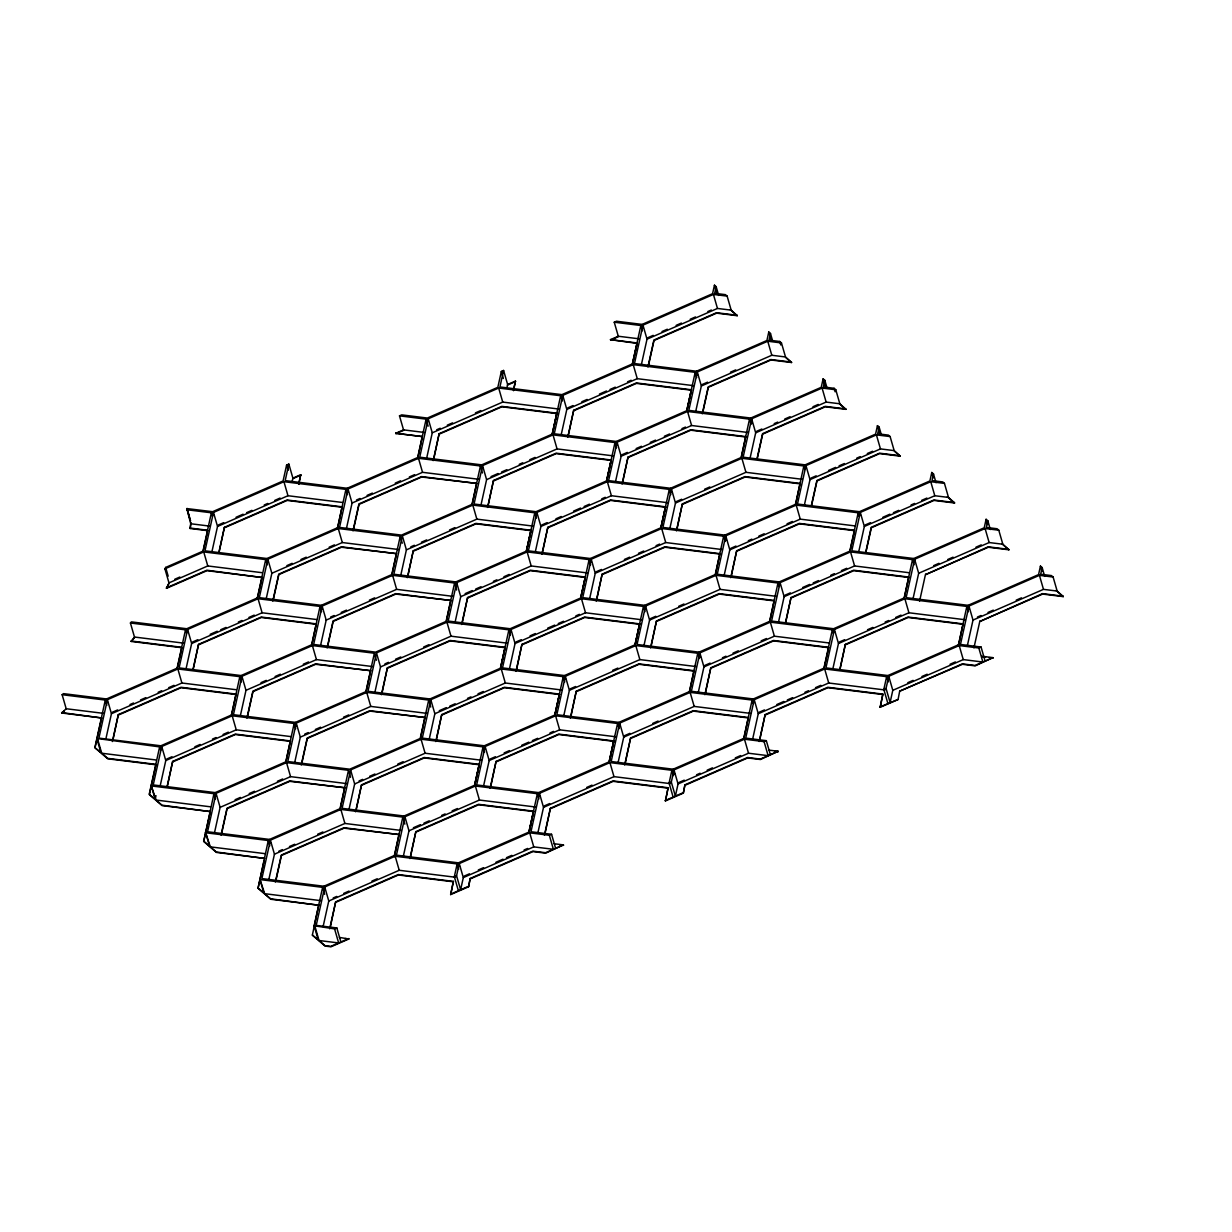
<?xml version="1.0" encoding="UTF-8"?>
<svg xmlns="http://www.w3.org/2000/svg" width="1232" height="1232" viewBox="0 0 1232 1232"><rect width="100%" height="100%" fill="white"/><g stroke="black" fill="none" stroke-linecap="round" stroke-linejoin="round"><path stroke-width="1.5" d="M203.357 550.442L207.715 530.684L190.159 528.497L190.714 523.754L186.848 508.57L212.628 511.696L283.083 480.957L286.594 465.08L288.842 464.094L292.893 478.124L292.076 481.804M190.159 528.497L191.037 522.537M94.91 747.377L105.29 700.069L62.139 694.709L66.189 708.739L61.723 713.005L101.64 717.963L95.033 747.824L107.769 758.804L155.971 764.779L149.365 794.655L162.1 805.62L210.302 811.595L161.977 805.174L156.033 800.045L151.136 785.292L155.186 799.322L149.241 794.193L159.621 746.885L96.804 738.476L100.855 752.506L95.033 747.824M241.349 681.912L239.824 676.661L177.855 668.976L107.4 699.699L98.899 738.107L160.868 745.791L231.339 715.068M105.783 739.339L111.434 713.728L107.4 699.699M112.374 741.541L118.334 714.575L180.965 687.271L236.051 694.093L231.416 716.115M112.897 740.186L118.334 714.575M176.946 668.837L185.493 629.829L130.423 623.007L134.473 637.036L131.193 641.456L181.843 647.724L177.485 667.498M202.818 551.797L211.365 512.789L186.663 509.725M295.68 728.728L294.155 723.477L232.186 715.792L161.731 746.515L153.23 784.923L215.215 792.607L285.67 761.884M321.552 611.688L320.027 606.421L258.058 598.737L187.603 629.475L179.102 667.883L241.087 675.552L311.542 644.829M347.424 494.633L345.915 489.381L283.93 481.697L213.475 512.42L204.989 550.827L266.959 558.512L337.414 527.789M155.186 799.322L155.987 795.656M160.114 786.155L165.781 760.544L161.731 746.515M185.986 669.099L191.653 643.504L187.603 629.475M211.858 552.059L217.525 526.449L213.475 512.42M167.105 786.555L172.665 761.407L235.297 734.087L290.382 740.925L285.747 762.931M192.977 669.515L198.537 644.351L261.169 617.047L316.254 623.869L311.619 645.876M218.849 552.46L224.409 527.311L287.041 499.992L342.126 506.814L337.491 528.836M167.229 787.002L172.665 761.407M193.101 669.962L198.537 644.351M218.973 552.906L224.409 527.311M203.573 841.025L209.517 846.138L205.467 832.108L210.364 846.877L216.308 851.99L264.634 858.411L216.432 852.436L203.696 841.471L213.952 793.701L151.983 786.016M231.277 715.653L239.824 676.661M257.165 598.613L265.696 559.605L203.727 551.921L164.919 568.845L168.969 582.875L166.505 588.311L206.961 570.678L262.046 577.5L257.288 599.06M204.112 839.608L209.887 813.459M216.062 793.331L207.561 831.739L269.546 839.423L340.001 808.7L348.487 770.293L286.517 762.608L216.062 793.331L220.112 807.36L214.445 832.971M241.934 676.291L233.433 714.699L295.418 722.383L365.873 691.645L374.374 653.237L312.389 645.568L241.934 676.291L245.984 690.32L240.317 715.915M267.806 559.236L259.321 597.643L321.29 605.328L391.745 574.605L400.246 536.197L338.261 528.513L267.806 559.236L271.856 573.265L266.189 598.875M288.842 464.094L285.193 480.603L347.162 488.272L417.633 457.549L426.118 419.142L399.491 415.846L403.542 429.876L424.455 432.463M221.036 835.173L226.996 808.223L289.628 780.903L344.714 787.741L289.751 781.365L227.119 808.669L221.56 833.833M246.908 718.117L252.868 691.167L315.5 663.863L370.586 670.685L315.623 664.31L252.991 691.629L247.432 716.778M272.78 601.077L278.74 574.127L341.372 546.808L396.458 553.645L341.51 547.254L278.863 574.574L273.304 599.722M298.683 483.883L300.716 474.72L292.893 478.124M298.822 484.33L300.716 474.72M257.904 887.841L263.848 892.954L259.798 878.924L264.695 893.693L270.64 898.806L318.965 905.243L270.763 899.268L258.027 888.287L268.283 840.517L206.314 832.847M285.608 762.485L294.155 723.477M311.496 645.429L320.027 606.421M337.368 528.389L345.915 489.381M258.027 888.287L264.218 860.29M270.393 840.162L261.892 878.57L323.877 886.239L394.332 855.516L402.818 817.109L340.848 809.424L270.393 840.162L274.443 854.192L268.776 879.787M296.265 723.107L287.78 761.515L349.749 769.199L420.204 738.476L428.705 700.069L366.72 692.384L296.265 723.107L300.315 737.136L294.648 762.747M322.137 606.067L313.652 644.459L375.621 652.144L446.076 621.421L454.577 583.013L392.608 575.329L322.137 606.067L326.187 620.096L320.52 645.691M348.009 489.012L339.524 527.419L401.493 535.104L471.964 504.381L480.449 465.973L418.48 458.289L348.009 489.012L352.059 503.041L346.408 528.651M275.367 881.989L281.327 855.039L343.959 827.735L399.045 834.557L344.082 828.181L281.45 855.485L275.891 880.649M301.239 764.949L307.199 737.999L369.831 710.679L424.917 717.501L369.954 711.126L307.322 738.445L301.763 763.594M327.111 647.893L333.071 620.943L395.703 593.624L450.789 600.461L395.842 594.086L333.21 621.39L327.635 646.554M352.983 530.853L358.943 503.888L421.575 476.584L476.661 483.406L421.714 477.03L359.082 504.35L353.522 529.498M339.339 937.398L348.841 939L330.946 946.807L325.094 946.084L312.358 935.103L318.179 939.785L314.129 925.756L322.615 887.348L260.645 879.663M312.358 935.103L318.842 904.781M340.078 809.747L344.714 787.741M365.95 692.707L370.586 670.685M391.822 575.652L396.458 553.645M417.694 458.597L422.33 436.59L395.718 433.294L422.33 436.59M458.674 869.191L457.149 863.925L395.179 856.255L324.724 886.978L316.224 925.386L336.829 927.942L340.879 941.972M350.596 769.923L342.111 808.331L404.081 816.015L474.536 785.292L483.036 746.885L421.051 739.2L350.596 769.923L354.647 783.952L348.979 809.563M376.468 652.883L367.983 691.291L429.953 698.96L500.408 668.237L508.908 629.829L446.939 622.16L376.468 652.883L380.519 666.912L374.851 692.507M402.34 535.828L393.855 574.235L455.825 581.92L526.295 551.197L534.78 512.789L472.811 505.105L402.34 535.828L406.391 549.857L400.739 575.467M428.212 418.788L419.727 457.195L481.697 464.864L552.167 434.141L560.652 395.734L498.683 388.049L428.212 418.788L432.263 432.817L426.611 458.412M323.107 926.603L328.775 901.008L324.724 886.978M329.699 928.805L335.658 901.855L398.29 874.551L453.376 881.373L450.681 894.586L468.576 886.794L470.193 878.447L532.825 851.143L545.56 852.713L563.455 844.906L545.684 853.16L532.963 851.589L470.316 878.893M355.571 811.765L361.53 784.815L424.162 757.495L479.248 764.333L474.613 786.339M381.443 694.709L387.402 667.759L450.034 640.455L505.12 647.277L500.485 669.284M407.315 577.669L413.274 550.719L475.906 523.4L531.007 530.237L526.357 552.244M433.202 460.614L439.146 433.664L501.794 406.36L556.879 413.182L552.244 435.189M330.222 927.465L335.658 901.855M356.094 810.41L361.53 784.815M381.966 693.37L387.402 667.759M407.854 576.314L413.274 550.719M433.726 459.274L439.146 433.664M506.814 388.157L507.63 384.492L503.58 370.462L501.347 371.433L497.836 387.325L427.365 418.048L401.74 414.876L399.491 415.846M394.409 856.563L399.045 834.557M420.281 739.523L424.917 717.501M446.153 622.468L450.789 600.461M472.025 505.428L476.661 483.406M404.928 816.754L396.442 855.147L458.412 862.831L528.867 832.108L537.368 793.701L475.383 786.016L404.928 816.754L408.978 830.784L403.311 856.379M430.8 699.699L422.314 738.107L484.284 745.791L554.754 715.068L563.24 676.661L501.27 668.976L430.8 699.699L434.85 713.728L429.198 739.339M456.672 582.644L448.186 621.051L510.156 628.736L580.626 598.013L589.112 559.605L527.142 551.921L456.672 582.644L460.722 596.673L455.07 622.283M482.544 465.604L474.058 504.011L536.028 511.696L606.498 480.957L614.984 442.55L553.014 434.881L482.544 465.604L486.594 479.633L480.942 505.228M503.58 370.462L499.93 386.956L561.9 394.64L632.37 363.917L640.856 325.51L614.244 322.214L618.295 336.244L639.208 338.831M409.902 858.581L415.862 831.631L478.493 804.311L533.579 811.149L529.344 831.354M435.774 741.541L441.734 714.575L504.365 687.271L559.451 694.093L555.216 714.314M461.646 624.485L467.606 597.535L530.237 570.216L585.339 577.053L581.088 597.258M487.533 507.43L493.493 480.48L556.125 453.176L611.211 459.998L606.96 480.218M513.436 390.236L515.453 381.073L507.63 384.492M410.425 857.241L415.862 831.631M436.313 740.186L441.734 714.575M462.185 623.146L467.606 597.535M488.057 506.09L493.493 480.48M513.559 390.698L515.453 381.073M458.381 890.721L454.331 876.691L457.149 863.925M450.681 894.586L453.376 881.373M474.489 785.893L479.248 764.333M500.361 668.837L505.12 647.277M526.233 551.797L531.007 530.237M552.105 434.742L556.879 413.182M459.259 863.57L463.309 877.6L460.614 889.75L456.564 875.721L459.259 863.57L529.714 832.847L549.333 835.265L551.566 834.295L555.617 848.324M485.131 746.515L476.645 784.923L538.615 792.607L609.085 761.884L617.571 723.477L555.601 715.792L485.131 746.515L489.181 760.544L483.529 786.155M511.003 629.475L502.517 667.883L564.487 675.552L634.957 644.829L643.443 606.421L581.473 598.737L511.003 629.475L515.053 643.504L509.401 669.099M536.875 512.42L528.389 550.827L590.359 558.512L660.829 527.789L669.315 489.381L607.345 481.697L536.875 512.42L540.925 526.449L535.273 552.059M562.762 395.38L554.261 433.772L616.246 441.456L686.701 410.733L695.187 372.326L633.217 364.641L562.762 395.38L566.812 409.409L561.145 435.004M468.576 886.794L470.193 878.447M490.105 788.357L496.065 761.407L558.697 734.087L613.782 740.925L609.547 761.13M515.992 671.301L521.937 644.351L584.584 617.047L639.67 623.869L635.419 644.09M541.864 554.261L547.824 527.296L610.456 499.992L665.542 506.814L661.291 527.034M567.736 437.206L573.696 410.256L636.328 382.936L691.414 389.774L687.179 409.979M490.644 787.002L496.065 761.407M516.516 669.962L521.937 644.351M542.388 552.906L547.824 527.296M568.26 435.866L573.696 410.256M528.821 832.709L533.579 811.149M554.693 715.653L559.451 694.093M580.565 598.613L585.339 577.053M606.437 481.558L611.211 459.998M632.309 364.518L637.083 342.958L610.456 339.647L637.206 343.405L632.848 363.163M673.427 775.559L671.902 770.293L609.932 762.608L539.462 793.331L530.977 831.739L551.566 834.295M699.299 658.504L697.774 653.237L635.804 645.568L565.334 676.291L556.849 714.699L618.818 722.383L689.289 691.645M725.171 541.464L723.646 536.197L661.676 528.513L591.221 559.236L582.721 597.643L644.69 605.328L715.161 574.605M751.043 424.409L749.518 419.142L687.548 411.473L617.093 442.196L608.593 480.603L670.578 488.272L741.033 457.549M648.463 365.627L654.023 340.479L716.654 313.159L737.244 315.715L731.177 310.141L727.126 296.111L713.42 294.417L642.965 325.14L634.48 363.548L696.45 371.232L766.905 340.509L768.783 332.009L770.477 333.472L772.51 340.494M537.86 832.971L543.512 807.36L539.462 793.331M563.732 715.915L569.384 690.32L565.334 676.291M589.604 598.875L595.256 573.265L591.221 559.236M615.476 481.82L621.144 456.225L617.093 442.196M641.348 364.78L647.016 339.17L642.965 325.14M544.436 835.173L550.396 808.223L613.028 780.903L668.114 787.741L665.434 800.954L683.329 793.146L684.946 784.815L747.578 757.495L760.298 759.081L778.193 751.274L760.437 759.528L747.701 757.942L685.069 785.261M570.324 718.117L576.268 691.167L638.915 663.863L694.001 670.685L689.751 690.906M596.196 601.077L602.155 574.127L664.787 546.808L719.873 553.645L715.638 573.85M622.068 484.022L628.027 457.072L690.659 429.768L745.745 436.59L741.51 456.81M647.94 366.982L653.899 340.032L716.531 312.712L737.121 315.269M544.975 833.833L550.396 808.223M570.847 716.778L576.268 691.167M596.719 599.722L602.155 574.127M622.591 482.682L628.027 457.072M718.687 295.434L716.146 286.656L714.452 285.193L712.573 293.693L642.118 324.416L616.477 321.229L614.244 322.214M609.024 762.485L613.782 740.925M634.896 645.429L639.67 623.869M660.768 528.374L665.542 506.814M686.64 411.334L691.414 389.774M753.122 703.564L752.105 700.069L690.136 692.384L619.665 723.107L611.18 761.515L673.149 769.199L743.62 738.476M778.994 586.524L777.977 583.013L716.008 575.329L645.553 606.067L637.052 644.459L699.021 652.144L769.492 621.421M804.866 469.469L803.849 465.973L741.88 458.289L671.425 489.012L662.924 527.419L724.909 535.104L795.364 504.381M702.794 412.458L708.354 387.295L771.001 359.99L791.575 362.531L785.508 356.972L781.458 342.943L767.752 341.233L697.297 371.956L688.811 410.364L750.781 418.048L821.236 387.325L823.115 378.84L824.809 380.303L826.841 387.31M716.146 286.656L714.683 293.324L725.432 294.648L727.126 296.111M618.064 762.747L623.715 737.136L619.665 723.107M643.936 645.691L649.587 620.096L645.553 606.067M669.808 528.651L675.475 503.041L671.425 489.012M695.68 411.596L701.347 385.986L697.297 371.956M624.655 764.949L630.599 737.983L693.246 710.679L748.332 717.501L744.082 737.722M650.527 647.893L656.487 620.943L719.118 593.624L774.204 600.461L769.969 620.666M676.399 530.853L682.359 503.888L744.99 476.584L800.076 483.406L795.841 503.626M702.271 413.798L708.231 386.848L770.862 359.528L791.452 362.085M625.178 763.594L630.599 737.983M651.05 646.554L656.487 620.943M676.922 529.498L682.359 503.888M665.434 800.954L668.114 787.741M673.134 797.089L669.084 783.059L671.902 770.293M689.227 692.245L697.774 653.237M715.099 575.205L723.646 536.197M740.971 458.15L749.518 419.142M673.996 769.923L678.047 783.952L675.367 796.118L671.317 782.089L673.996 769.923L744.467 739.2L764.086 741.633L766.319 740.663L770.37 754.692M833.325 633.34L832.308 629.829L770.339 622.16L699.884 652.883L691.383 691.291L753.368 698.96L823.823 668.237M859.197 516.3L858.196 512.789L796.211 505.105L725.756 535.828L717.255 574.235L779.24 581.92L849.695 551.197M757.126 459.274L762.685 434.111L825.332 406.806L845.907 409.347L839.839 403.788L835.789 389.759L822.083 388.049L751.628 418.788L743.142 457.195L805.112 464.864L875.567 434.141L877.446 425.656L879.14 427.119L881.173 434.126M770.477 333.472L769.014 340.14L779.764 341.48L781.458 342.943M698.267 692.507L703.934 666.912L699.884 652.883M724.139 575.467L729.806 549.857L725.756 535.828M750.011 458.412L755.678 432.817L751.628 418.788M683.329 793.146L684.946 784.815M704.858 694.709L710.818 667.759L773.45 640.455L828.535 647.277M730.73 577.669L736.69 550.719L799.322 523.4L854.407 530.222M757.002 458.812L762.562 433.664L825.194 406.36L845.783 408.901M705.382 693.37L710.818 667.759M731.254 576.314L736.69 550.719M743.558 739.061L752.105 700.069M769.43 622.021L777.977 583.013M795.318 504.966L803.849 465.973M888.164 681.912L886.64 676.661L824.67 668.976L754.215 699.699L745.714 738.107L766.319 740.663M914.036 564.872L912.527 559.605L850.542 551.921L780.087 582.644L771.586 621.051L833.571 628.736L904.026 598.013M811.457 506.09L817.016 480.927L879.663 453.622L900.238 456.179L894.17 450.604L890.12 436.575L876.414 434.881L805.959 465.604L797.474 504.011L859.443 511.696L929.898 480.957L931.777 472.472L933.486 473.935L936.012 482.698M824.809 380.303L823.346 386.956L834.095 388.296L835.789 389.759M752.598 739.339L758.265 713.728L754.215 699.699M778.47 622.283L784.137 596.673L780.087 582.644M804.342 505.228L810.009 479.633L805.959 465.604M759.189 741.525L765.149 714.575L827.781 687.271L882.867 694.093L880.172 707.307L898.066 699.514L899.683 691.167L962.315 663.863L975.051 665.434L992.946 657.642L975.174 665.881L962.454 664.31L899.683 691.167M785.462 622.684L791.021 597.535L853.653 570.216L908.739 577.053L904.103 599.06M811.334 505.644L816.893 480.48L879.525 453.176L900.115 455.717M759.713 740.186L765.149 714.575M785.585 623.13L791.021 597.535M823.761 668.837L832.308 629.829M849.649 551.797L858.196 512.789M824.3 667.498L828.659 647.724L773.573 640.902L710.941 668.206M850.172 550.442L854.531 530.684L799.445 523.846L736.813 551.166M968.367 611.688L966.858 606.421L904.873 598.737L834.418 629.475L825.933 667.883L887.902 675.552L958.357 644.829M865.788 552.906L871.363 527.758L933.995 500.438L954.569 502.995L948.501 497.42L944.451 483.391L930.761 481.697L860.29 512.42L851.805 550.827L913.774 558.512L984.229 527.789L986.108 519.288L987.818 520.751L990.343 529.529M879.14 427.119L877.677 433.772L888.426 435.112L890.12 436.575M832.801 669.099L838.468 643.504L834.418 629.475M858.673 552.059L864.34 526.449L860.29 512.42M839.793 669.5L845.352 644.351L907.984 617.047L963.07 623.869L958.434 645.876M865.665 552.46L871.224 527.296L933.856 499.992L954.446 502.548M839.916 669.962L845.352 644.351M880.172 707.307L882.867 694.093M887.872 703.457L883.821 689.427L886.64 676.661M903.98 598.613L912.527 559.605M888.749 676.291L892.8 690.32L890.105 702.471L886.054 688.442L888.749 676.291L959.204 645.568L978.824 648.001L981.057 647.016L985.107 661.045M1008.777 549.364L988.187 546.808L925.694 574.574L988.326 547.254L1008.916 549.811L1002.833 544.236L998.782 530.207L985.092 528.513L914.621 559.236L906.136 597.643L968.106 605.328L1038.561 574.605L1040.439 566.104L1042.149 567.567L1044.674 576.345M933.486 473.935L932.008 480.603L942.757 481.928L944.451 483.391M913.004 598.875L918.672 573.265L914.621 559.236M919.596 601.077L925.555 574.127M958.311 645.429L966.858 606.421M1063.108 596.18L1042.518 593.624L980.025 621.39L1042.657 594.086L1063.247 596.627L1057.164 591.067L1053.114 577.038L1039.423 575.329L968.953 606.052L960.467 644.459L981.057 647.016M987.818 520.751L986.339 527.419L997.088 528.744L998.782 530.207M967.351 645.691L973.003 620.081L968.953 606.052M973.927 647.893L979.887 620.943M1042.149 567.567L1040.67 574.235L1051.42 575.575L1053.114 577.038M164.919 568.845L165.658 567.428L202.88 551.197M166.505 588.311L169.046 583.429M130.423 623.007L131.393 621.883L186.756 628.736L257.211 598.013M131.193 641.456L134.534 637.575M62.139 694.709L63.448 693.631L106.537 698.96L177.008 668.237M61.723 713.005L64.341 710.833M395.718 433.294L403.542 429.876M610.456 339.647L618.295 336.244M292.708 478.709L300.839 475.167M395.842 433.741L403.988 430.199M507.461 385.077L515.592 381.535M610.595 340.109L618.726 336.552M218.434 524.955L223.716 522.645M236.051 517.271L243.104 514.191M246.616 512.666L251.898 510.356M264.233 504.981L267.76 503.441M274.813 500.377L280.095 498.067M436.698 429.768L440.224 428.243M447.278 425.163L452.56 422.869M475.46 412.874L480.742 410.579M647.924 337.676L653.206 335.366M662.015 331.531L667.297 329.221M676.106 325.387L681.388 323.077M690.197 319.242L695.495 316.932M707.815 311.557L711.341 310.017M217.525 526.449L287.98 495.726L342.45 502.471M432.263 432.817L502.733 402.079L559.066 409.07M647.016 339.17L717.471 308.447L731.177 310.141M224.532 527.758L287.179 500.438L342.265 507.276M439.285 434.111L501.917 406.806L557.003 413.629M174.775 579.24L179.857 577.023M356.495 500.007L360.021 498.467M367.059 495.403L372.357 493.093M395.256 483.113L400.539 480.803M409.347 476.953L414.63 474.659M567.721 407.9L573.003 405.59M581.812 401.755L587.094 399.445M599.43 394.071L606.467 391.006M609.994 389.466L615.276 387.156M627.612 381.781L631.138 380.257M168.969 582.875L207.777 565.95L262.247 572.711M352.059 503.041L422.53 472.318L478.863 479.294M566.812 409.409L637.267 378.671L693.601 385.662M166.366 587.864L206.837 570.216L262.046 577.5M573.819 410.703L636.451 383.398L691.537 390.221M286.856 565.627L292.138 563.317M300.947 559.482L306.244 557.172M329.144 547.193L334.426 544.883M491.029 476.599L498.082 473.519M501.609 471.979L506.891 469.685M519.226 464.31L522.738 462.77M529.791 459.69L535.073 457.395M702.255 384.492L707.538 382.182M730.437 372.203L735.72 369.893M271.856 573.265L342.311 542.542L398.66 549.534M486.594 479.633L557.064 448.91L613.397 455.886M701.347 385.986L771.802 355.263L785.508 356.972M493.616 480.942L556.248 453.622L611.334 460.445M192.562 641.995L197.844 639.701M210.179 634.311L217.217 631.246M220.744 629.706L226.026 627.411M238.361 622.021L241.888 620.497M248.926 617.417L254.223 615.122M410.826 546.823L414.352 545.283M421.406 542.219L426.688 539.909M449.588 529.929L454.87 527.619M622.052 454.716L627.334 452.421M636.143 448.571L641.425 446.277M650.234 442.427L655.516 440.132M664.325 436.282L669.607 433.987M681.943 428.597L685.469 427.073M191.653 643.504L262.108 612.781L316.578 619.527M406.391 549.857L476.861 519.134L533.194 526.11M621.144 456.225L691.599 425.502L747.947 432.478M198.66 644.798L261.292 617.494L316.378 624.316M413.413 551.166L476.045 523.846L531.131 530.684M628.151 457.519L690.782 430.214L745.868 437.037M112.358 712.235L117.641 709.925M129.976 704.55L133.487 703.01M140.54 699.945L145.823 697.635M158.158 692.261L161.685 690.721M168.722 687.641L174.005 685.346M330.623 617.047L334.149 615.523M341.187 612.443L346.469 610.133M369.384 600.153L374.667 597.843M541.849 524.955L547.131 522.645M555.94 518.811L561.222 516.501M573.558 511.126L580.595 508.046M584.122 506.521L589.404 504.211M601.74 498.837L605.266 497.297M756.587 431.308L761.869 429.013M774.204 423.623L777.731 422.099M784.769 419.019L790.066 416.724M812.966 406.729L818.248 404.419M111.434 713.728L181.905 683.005L236.359 689.751M326.187 620.096L396.642 589.358L452.991 596.35M540.925 526.449L611.395 495.726L667.729 502.702M755.678 432.817L826.133 402.079L839.839 403.788M118.457 715.037L181.089 687.718L236.174 694.555M547.947 527.758L610.579 500.438L665.665 507.276M260.984 682.667L266.266 680.372M275.075 676.522L280.357 674.227M303.257 664.233L308.554 661.938M465.157 593.639L472.21 590.575M475.737 589.035L481.019 586.725M493.339 581.35L496.866 579.81M503.919 576.745L509.201 574.435M676.383 501.547L681.666 499.237M704.565 489.258L709.848 486.948M245.984 690.32L316.439 659.597L372.788 666.574M460.722 596.673L531.192 565.95L587.525 572.942M675.475 503.041L745.93 472.318L802.278 479.294M467.744 597.982L530.376 570.678L585.462 577.5M682.482 504.35L745.114 477.03L800.199 483.868M166.69 759.051L171.972 756.741M194.872 746.761L200.154 744.451M212.489 739.077L216.016 737.537M223.054 734.472L228.336 732.162M384.954 663.879L388.48 662.339M395.518 659.259L400.816 656.964M423.716 646.969L428.998 644.675M596.18 571.771L601.462 569.461M624.362 559.482L629.644 557.172M638.453 553.337L643.735 551.027M656.071 545.653L659.597 544.113M810.918 478.124L816.2 475.829M828.535 470.455L835.589 467.375M839.1 465.835L844.397 463.54M856.717 458.165L860.244 456.625M867.297 453.545L872.579 451.251M165.781 760.544L236.236 729.821L290.69 736.567M380.519 666.912L450.989 636.189L507.322 643.166M595.256 573.265L665.727 542.542L722.06 549.534M810.009 479.633L880.464 448.91L894.17 450.604M172.788 761.853L235.42 734.534L290.506 741.371M387.541 668.206L450.173 640.902L505.259 647.724M602.279 574.574L664.91 547.254L719.996 554.092M304.751 734.103L308.277 732.563M315.315 729.498L320.597 727.188M343.497 717.209L348.795 714.899M515.977 641.995L521.259 639.701M530.068 635.851L535.35 633.556M547.67 628.166L554.723 625.101M558.25 623.561L563.532 621.267M575.868 615.877L579.379 614.352M730.715 548.363L735.997 546.053M748.332 540.679L751.859 539.139M758.897 536.074L764.179 533.764M787.079 523.785L792.376 521.475M300.315 737.136L370.77 706.413L427.119 713.39M515.053 643.504L585.523 612.766L641.857 619.758M729.806 549.857L800.261 519.134L854.731 525.879M522.075 644.798L584.707 617.494L639.793 624.316M235.112 799.722L240.394 797.412M249.203 793.577L254.485 791.267M277.385 781.288L282.667 778.978M439.285 710.695L446.338 707.615M449.849 706.09L455.147 703.78M467.467 698.405L470.994 696.865M478.047 693.785L483.329 691.491M650.511 618.587L655.794 616.277M678.693 606.298L683.976 603.988M865.249 524.955L870.531 522.645M882.867 517.271L889.92 514.191M893.431 512.666L898.729 510.356M911.049 504.981L914.575 503.441M921.628 500.377L926.911 498.067M220.112 807.36L290.567 776.637L346.9 783.629M434.85 713.728L505.32 683.005L561.653 689.982M649.587 620.096L720.058 589.358L776.391 596.35M864.34 526.449L934.795 495.726L948.501 497.42M441.872 715.037L504.504 687.718L559.59 694.555M656.61 621.39L719.242 594.086L774.327 600.908M359.082 780.919L362.608 779.379M369.646 776.314L374.928 774.004M397.828 764.025L403.126 761.715M570.308 688.811L575.59 686.517M612.581 670.377L617.863 668.083M785.046 595.179L790.328 592.869M802.663 587.495L809.701 584.43M813.228 582.89L818.51 580.58M830.845 575.205L834.372 573.665M841.41 570.601L846.707 568.291M354.647 783.952L425.102 753.229L481.45 760.221M569.384 690.32L639.855 659.597L696.188 666.574M784.137 596.673L854.592 565.95L909.062 572.711M361.654 785.261L424.301 757.942L479.387 764.779M576.407 691.629L639.038 664.31L694.124 671.132M791.144 597.982L853.776 570.678L908.877 577.5M278.879 851.158L282.39 849.618M289.443 846.538L294.725 844.243M317.625 834.249L322.907 831.954M490.09 759.051L495.387 756.741M504.181 752.906L509.478 750.596M521.798 745.221L528.851 742.141M532.378 740.617L537.66 738.307M549.996 732.932L553.507 731.392M704.843 665.403L710.125 663.109M722.46 657.734L725.971 656.194M733.025 653.114L738.307 650.819M761.207 640.825L766.489 638.53M933.671 565.627L938.969 563.317M947.762 559.482L953.06 557.172M975.96 547.193L981.242 544.883M274.443 854.192L344.898 823.453L401.247 830.445M489.181 760.544L559.651 729.821L615.985 736.798M703.934 666.912L774.389 636.189L828.859 642.935M918.672 573.265L989.142 542.542L1002.833 544.236M496.203 761.853L558.835 734.534L613.921 741.371M413.413 827.735L420.451 824.67M423.977 823.13L429.26 820.82M441.595 815.445L445.122 813.921M452.159 810.841L457.457 808.531M624.639 735.643L629.922 733.333M652.821 723.353L658.104 721.043M839.377 641.995L844.659 639.701M867.559 629.706L872.841 627.411M885.177 622.021L888.703 620.497M895.741 617.417L901.039 615.107M408.978 830.784L479.433 800.045L535.781 807.037M623.715 737.136L694.186 706.413L750.519 713.39M838.468 643.504L908.923 612.766L965.272 619.758M415.985 832.077L478.632 804.773L533.718 811.595M630.738 738.445L693.37 711.126L748.455 717.963M845.475 644.798L908.123 617.494L963.208 624.316M333.21 897.974L336.721 896.434M343.774 893.354L349.056 891.059M371.956 881.065L377.238 878.77M544.421 805.867L549.718 803.557M586.709 787.433L591.991 785.123M759.174 712.235L764.456 709.925M776.791 704.55L783.829 701.47M787.356 699.945L792.638 697.635M804.973 692.261L808.5 690.721M815.538 687.641L820.82 685.346M977.438 617.047L980.965 615.523M988.002 612.443L993.3 610.133M1016.2 600.153L1021.482 597.843M328.775 901.008L399.23 870.285L455.578 877.261M543.512 807.36L613.983 776.637L670.316 783.629M758.265 713.728L828.72 683.005L885.053 689.982M973.003 620.081L1043.473 589.358L1057.164 591.067M335.782 902.317L398.413 874.997L453.499 881.819M550.535 808.669L613.166 781.365L668.252 788.187M765.272 715.037L827.904 687.718L882.99 694.54M314.129 925.756L334.596 928.913L336.829 927.942M454.331 876.691L456.564 875.721M669.084 783.059L671.317 782.089M883.821 689.427L886.054 688.442M464.218 876.091L469.5 873.796M478.309 869.946L483.591 867.651M495.926 862.277L502.979 859.197M506.491 857.657L511.788 855.362M524.108 849.972L527.635 848.448M678.971 782.459L684.253 780.149M696.588 774.774L700.099 773.234M707.153 770.169L712.435 767.859M735.335 757.88L740.617 755.57M907.799 682.667L913.081 680.372M921.89 676.522L927.172 674.227M950.088 664.233L955.37 661.938M463.309 877.6L533.764 846.877L553.384 849.295L549.333 835.265M678.047 783.952L748.517 753.229L768.137 755.663L764.086 741.633M892.8 690.32L963.255 659.597L982.874 662.031L978.824 648.001M314.976 926.479L319.026 940.509L324.971 945.637L330.807 946.361L348.702 938.553M450.558 894.139L468.453 886.332M665.295 800.507L683.19 792.7M880.048 706.86L898.066 699.514M190.714 523.754L209.717 526.11M190.036 528.051L207.592 530.237M981.704 656.24L992.946 657.642M981.842 656.687L985.585 657.149M989.327 657.626L993.069 658.088M134.473 637.036L183.845 643.166M131.069 640.994L181.72 647.277M768.83 750.119L778.193 751.274M774.574 751.258L778.331 751.72M66.189 708.739L103.704 713.39M61.6 712.558L101.64 717.963M97.651 739.2L101.702 753.229L156.156 759.99M101.702 753.229L107.646 758.358L155.848 764.333M554.092 843.751L563.455 844.906M559.836 844.906L563.578 845.368M156.033 800.045L210.487 806.806M210.364 846.877L264.818 853.622M264.695 893.693L321.028 900.669M345.099 938.538L348.841 939M319.026 940.509L338.646 942.942L334.596 928.913M785.8 357.557L791.575 362.531M840.132 404.373L845.907 409.347M894.463 451.189L900.238 456.179M947.346 496.773L954.569 502.995M1001.678 543.589L1008.916 549.811M1056.024 590.405L1063.247 596.627M730.253 309.663L737.244 315.715M1040.439 566.104L1041.964 571.371M1039.423 575.329L1043.473 589.358M986.108 519.288L987.633 524.555M985.092 528.513L989.142 542.542M931.777 472.472L933.302 477.739M968.106 605.328L969.122 608.839M930.761 481.697L934.795 495.726M959.204 645.568L963.255 659.597M877.446 425.656L879.479 432.663M913.774 558.512L914.791 562.023M876.414 434.881L880.464 448.91M904.873 598.737L908.923 612.766M834.095 388.296L835.111 391.791M823.115 378.84L825.147 385.847M859.443 511.696L860.46 515.192M822.083 388.049L826.133 402.079M887.902 675.552L888.919 679.063M850.542 551.921L854.592 565.95M779.764 341.48L780.78 344.975M768.783 332.009L770.816 339.031M805.112 464.864L806.128 468.376M767.752 341.233L771.802 355.263M833.571 628.736L834.572 632.247M796.211 505.105L800.261 519.134M714.452 285.193L716.485 292.215M824.67 668.976L828.72 683.005M750.781 418.048L752.29 423.315M713.42 294.417L717.471 308.447M779.24 581.92L780.241 585.431M741.88 458.289L745.93 472.318M770.339 622.16L774.389 636.189M696.45 371.232L697.451 374.744M695.187 372.326L696.711 377.593M724.909 535.104L726.418 540.355M687.548 411.473L691.599 425.502M753.368 698.96L754.369 702.471M716.008 575.329L720.058 589.358M642.118 324.416L643.119 327.912M640.856 325.51L642.38 330.777M744.467 739.2L748.517 753.229M670.578 488.272L671.579 491.784M633.217 364.641L637.267 378.671M669.315 489.381L670.839 494.633M699.021 652.144L700.546 657.411M661.676 528.513L665.727 542.542M690.136 692.384L694.186 706.413M616.246 441.456L617.247 444.968M614.984 442.55L616.508 447.817M644.69 605.328L645.707 608.839M607.345 481.697L611.395 495.726M643.443 606.421L644.967 611.688M673.149 769.199L674.674 774.451M635.804 645.568L639.855 659.597M561.9 394.64L562.916 398.152M560.652 395.734L562.177 401.001M590.359 558.512L591.375 562.023M553.014 434.881L557.064 448.91M589.112 559.605L590.636 564.872M618.818 722.383L619.835 725.879M617.571 723.477L619.08 728.728M581.473 598.737L585.523 612.766M501.347 371.433L503.364 378.455M609.932 762.608L613.983 776.637M536.028 511.696L537.044 515.192M498.683 388.049L502.733 402.079M534.78 512.789L536.305 518.041M564.487 675.552L565.503 679.063M563.24 676.661L564.749 681.912M527.142 551.921L531.192 565.95M555.601 715.792L559.651 729.821M481.697 464.864L482.713 468.376M480.449 465.973L482.467 472.98M510.156 628.736L511.172 632.247M472.811 505.105L476.861 519.134M508.908 629.829L510.418 635.096M538.615 792.607L539.631 796.118M537.368 793.701L538.877 798.967M501.27 668.976L505.32 683.005M426.118 419.142L428.135 426.164M529.714 832.847L533.764 846.877M455.825 581.92L456.841 585.431M418.48 458.289L422.53 472.318M454.577 583.013L456.595 590.036M484.284 745.791L485.3 749.287M483.036 746.885L484.546 752.151M446.939 622.16L450.989 636.189M475.383 786.016L479.433 800.045M400.246 536.197L402.263 543.204M429.953 698.96L430.969 702.471M392.608 575.329L396.642 589.358M428.705 700.069L430.723 707.076M458.412 862.831L459.428 866.342M421.051 739.2L425.102 753.229M347.162 488.272L348.179 491.784M338.261 528.513L342.311 542.542M374.374 653.237L376.391 660.26M404.081 816.015L405.097 819.526M402.818 817.109L404.851 824.131M366.72 692.384L370.77 706.413M286.594 465.08L288.119 470.331M395.179 856.255L399.23 870.285M321.29 605.328L322.307 608.839M283.93 481.697L287.98 495.726M348.487 770.293L350.519 777.315M312.389 645.568L316.439 659.597M340.848 809.424L344.898 823.453M266.959 558.512L267.975 562.023M265.696 559.605L267.221 564.872M295.418 722.383L296.419 725.879M258.058 598.737L262.108 612.781M323.877 886.239L324.878 889.75M286.517 762.608L290.567 776.637M322.615 887.348L324.647 894.355M212.628 511.696L213.644 515.192M211.365 512.789L212.381 516.3M241.087 675.552L242.088 679.063M203.727 551.921L207.777 565.95M190.529 520.782L186.987 508.508L190.39 520.859M269.546 839.423L270.547 842.934M268.283 840.517L269.808 845.783M232.186 715.792L236.236 729.821M186.756 628.736L187.757 632.247M185.493 629.829L186.509 633.34M165.658 567.428L168.183 576.191M215.215 792.607L216.216 796.118M177.855 668.976L181.905 683.005M213.952 793.701L215.477 798.967M160.868 745.791L161.885 749.287M159.621 746.885L160.637 750.396M106.537 698.96L107.554 702.471M105.29 700.069L106.814 705.32"/></g></svg>
